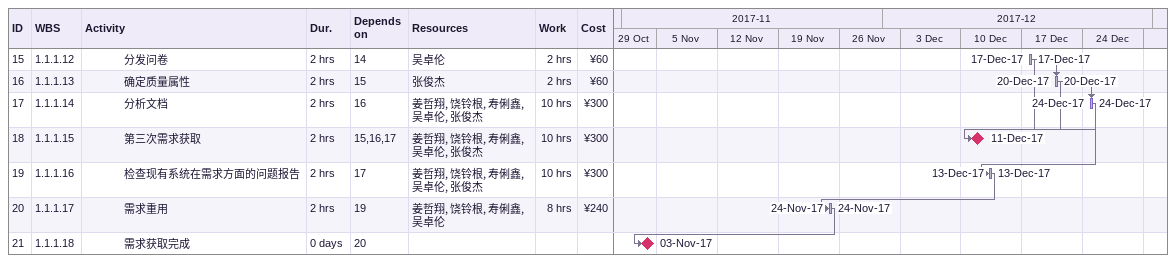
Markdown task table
| ID | WBS | Task | Duration | Start | Finish | Predecessors | Resources | Work (h) | Cost (¥) |
|---|---|---|---|---|---|---|---|---|---|
| 15 | 1.1.1.12 | 分发问卷 | 2h | 2017-12-17 | 2017-12-17 | 14 | 吴卓伦 | 2 | 60 |
| 16 | 1.1.1.13 | 确定质量属性 | 2h | 2017-12-20 | 2017-12-20 | 15 | 张俊杰 | 2 | 60 |
| 17 | 1.1.1.14 | 分析文档 | 2h | 2017-12-24 | 2017-12-24 | 16 | 姜哲翔, 饶铃根, 寿俐鑫, 吴卓伦, 张俊杰 | 10 | 300 |
| 18 | 1.1.1.15 | 第三次需求获取 | 2h | 2017-12-11 | 2017-12-11 | 15, 16, 17 | 姜哲翔, 饶铃根, 寿俐鑫, 吴卓伦, 张俊杰 | 10 | 300 |
| 19 | 1.1.1.16 | 检查现有系统在需求方面的问题报告 | 2h | 2017-12-13 | 2017-12-13 | 17 | 姜哲翔, 饶铃根, 寿俐鑫, 吴卓伦, 张俊杰 | 10 | 300 |
| 20 | 1.1.1.17 | 需求重用 | 2h | 2017-11-24 | 2017-11-24 | 19 | 姜哲翔, 饶铃根, 寿俐鑫, 吴卓伦 | 8 | 240 |
| 21 | 1.1.1.18 | 需求获取完成 | 0d | 2017-11-03 | 2017-11-03 | 20 |  |  |  |
